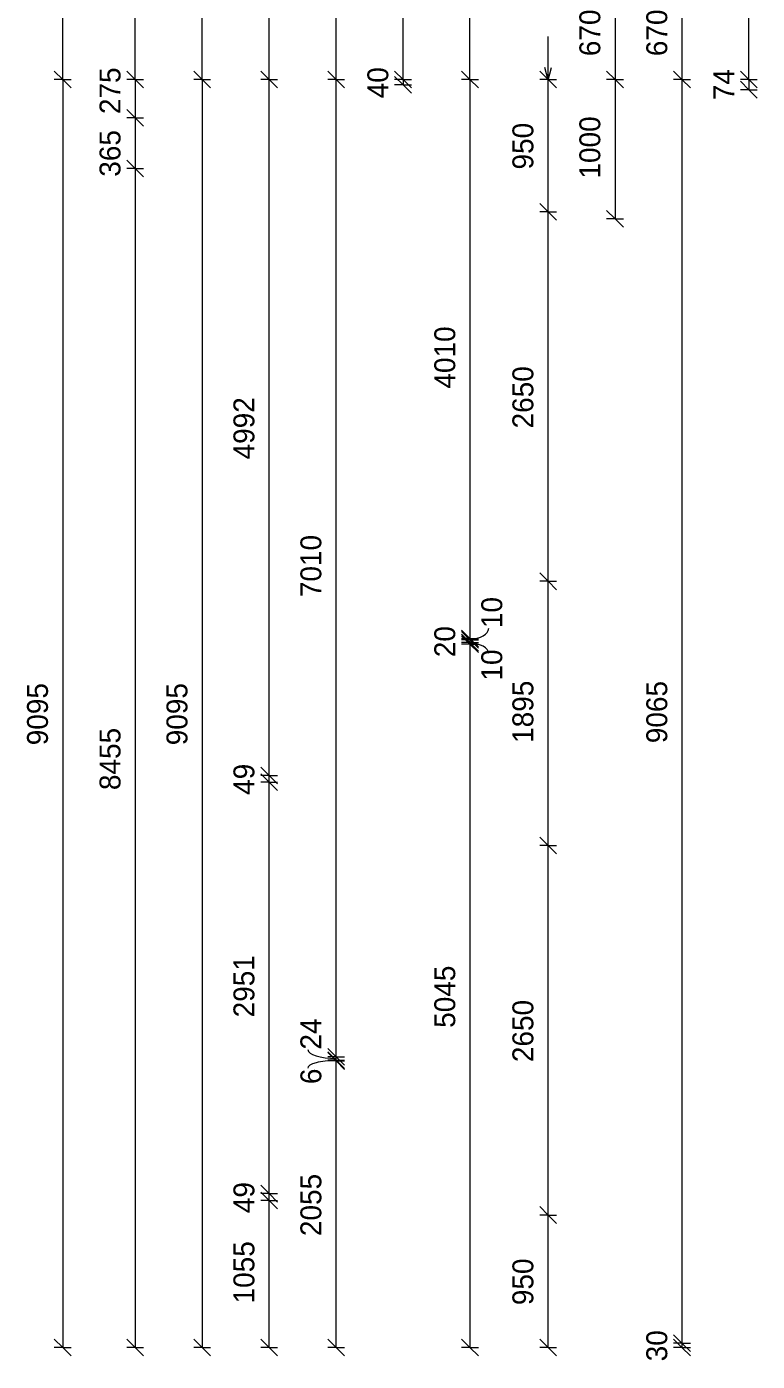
# Model space of a CAD drawing. Header units: millimetres. Extents: x -13510 to 6621, y -2503 to 13671.
# Drawn here: x -13510 to -8272, y -1494 to 8078 of the extents above; entities that cross this region are included whole.
import ezdxf

# ---------------------------------------------------------------- set-up
doc = ezdxf.new("R2010")
doc.units = ezdxf.units.MM
for name, color, linetype, lineweight in [('A-ANNO-DIMS', 211, 'Continuous', 9), ('A-ANNO-DIMS-60', 211, 'Continuous', 9), ('A-DETL-MBND', 5, 'Continuous', 18), ('A-DETL-THIN', 151, 'Continuous', 18), ('G-ANNO-TEXT', 231, 'Continuous', 9)]:
    doc.layers.add(name, color=color, linetype=linetype, lineweight=lineweight)
doc.styles.add('Nirmala UI Semilight', font='NirmalaS.ttf', dxfattribs={"height": 150})
doc.dimstyles.new('Arrow_Filled_-_2_5_NI_UI', dxfattribs={"dimscale": 304.8, "dimtxt": 157.104592, "dimasz": 0.393701, "dimexe": 0.19685, "dimexo": 0.0625, "dimgap": 0.19685, "dimtad": 1, "dimdec": 4, "dimzin": 0, "dimdsep": 46, "dimtxsty": 'Nirmala UI Semilight', "dimblk1": 'OBLIQUE', "dimblk2": 'OBLIQUE', "dimsah": 1, "dimcen": 0.09, "dimazin": 0, "dimtfac": 1, "dimtdec": 4, "dimtix": 1, "dimtmove": 0, "dimatfit": 3, "dimfxl": 0.19685, "dimfxlon": 1, "dimtvp": 1, "dimtolj": 1, "dimtzin": 0, "dimarcsym": 2})
doc.dimstyles.new('Arrow_Filled_-_2_5_NI_UI_1', dxfattribs={"dimscale": 304.8, "dimtxt": 157.104592, "dimasz": 0.393701, "dimexe": 0.19685, "dimexo": 0.0625, "dimgap": 0.19685, "dimtad": 1, "dimdec": 4, "dimzin": 0, "dimdsep": 46, "dimtxsty": 'Nirmala UI Semilight', "dimblk1": 'OBLIQUE', "dimblk2": 'OBLIQUE', "dimsah": 1, "dimcen": 0.09, "dimazin": 0, "dimtfac": 1, "dimtdec": 4, "dimtix": 1, "dimtmove": 2, "dimatfit": 3, "dimfxl": 0.19685, "dimfxlon": 1, "dimtvp": 1, "dimtolj": 1, "dimtzin": 0, "dimarcsym": 2})
doc.dimstyles.new('Arrow_Filled_-_2_5_NI_UI_2', dxfattribs={"dimscale": 304.8, "dimtxt": 157.104592, "dimasz": 0.393701, "dimexe": 0.19685, "dimexo": 0.0625, "dimgap": 0.19685, "dimtad": 1, "dimdec": 4, "dimzin": 0, "dimdsep": 46, "dimtxsty": 'Nirmala UI Semilight', "dimblk1": 'OBLIQUE', "dimblk2": 'OBLIQUE', "dimsah": 1, "dimcen": 0.09, "dimazin": 0, "dimtfac": 1, "dimtdec": 4, "dimtix": 1, "dimtmove": 1, "dimatfit": 3, "dimfxl": 0.19685, "dimfxlon": 1, "dimtvp": 1, "dimtolj": 1, "dimtzin": 0, "dimarcsym": 2})

# ---------------------------------------------------------------- blocks, each defined once
blk = doc.blocks.new('DIMBLOCK3-Elevation Front')
at = {"layer": 'A-ANNO-DIMS-60'}
for p, q in [((-9772.1, -445), (-9832.1, -385)), ((-9772.1, -445), (-9832.1, -445)), ((-9772.1, -1395), (-9772.1, -445)), ((-9772.1, -445), (-9712.1, -505)), ((-9772.1, -445), (-9712.1, -445)), ((-9772.1, -1395), (-9832.1, -1335)), ((-9772.1, -1395), (-9832.1, -1395)), ((-9772.1, -1395), (-9712.1, -1455)), ((-9772.1, -1395), (-9712.1, -1395))]:
    blk.add_line(p, q, dxfattribs=at)
at = {"layer": 'A-ANNO-DIMS-60', "color": 0, "insert": (-10027.8, -1091.4), "char_height": 150, "width": 411.328, "attachment_point": 1, "rotation": 90, "line_spacing_factor": 1.142579, "style": 'Nirmala UI Semilight'}
blk.add_mtext('950', dxfattribs=at)
blk = doc.blocks.new('_Oblique')
at = {"color": 0, "linetype": 'ByBlock', "lineweight": -2}
blk.add_line((-0.5, -0.5), (0.5, 0.5), dxfattribs=at)
blk = doc.blocks.new('DIMBLOCK4-Elevation Front')
at = {"layer": 'A-ANNO-DIMS-60'}
for p, q in [((-9772.1, 2205), (-9832.1, 2265)), ((-9772.1, 2205), (-9832.1, 2205)), ((-9772.1, -445), (-9772.1, 2205)), ((-9772.1, 2205), (-9712.1, 2145)), ((-9772.1, 2205), (-9712.1, 2205)), ((-9772.1, -445), (-9832.1, -385)), ((-9772.1, -445), (-9832.1, -445)), ((-9772.1, -445), (-9712.1, -505)), ((-9772.1, -445), (-9712.1, -445))]:
    blk.add_line(p, q, dxfattribs=at)
at = {"layer": 'A-ANNO-DIMS-60', "color": 0, "insert": (-10027.8, 651.5), "char_height": 150, "width": 548.438, "attachment_point": 1, "rotation": 90, "line_spacing_factor": 1.142579, "style": 'Nirmala UI Semilight'}
blk.add_mtext('2650', dxfattribs=at)
blk = doc.blocks.new('DIMBLOCK5-Elevation Front')
at = {"layer": 'A-ANNO-DIMS-60'}
for p, q in [((-9772.1, 4100), (-9832.1, 4160)), ((-9772.1, 4100), (-9832.1, 4100)), ((-9772.1, 2205), (-9772.1, 4100)), ((-9772.1, 4100), (-9712.1, 4040)), ((-9772.1, 4100), (-9712.1, 4100)), ((-9772.1, 2205), (-9832.1, 2265)), ((-9772.1, 2205), (-9832.1, 2205)), ((-9772.1, 2205), (-9712.1, 2145)), ((-9772.1, 2205), (-9712.1, 2205))]:
    blk.add_line(p, q, dxfattribs=at)
at = {"layer": 'A-ANNO-DIMS-60', "color": 0, "insert": (-10027.8, 2941.1), "char_height": 150, "width": 507.305, "attachment_point": 1, "rotation": 90, "line_spacing_factor": 1.142579, "style": 'Nirmala UI Semilight'}
blk.add_mtext('1895', dxfattribs=at)
blk = doc.blocks.new('DIMBLOCK6-Elevation Front')
at = {"layer": 'A-ANNO-DIMS-60'}
for p, q in [((-9772.1, 6750), (-9832.1, 6810)), ((-9772.1, 6750), (-9832.1, 6750)), ((-9772.1, 4100), (-9772.1, 6750)), ((-9772.1, 6750), (-9712.1, 6690)), ((-9772.1, 6750), (-9712.1, 6750)), ((-9772.1, 4100), (-9832.1, 4160)), ((-9772.1, 4100), (-9832.1, 4100)), ((-9772.1, 4100), (-9712.1, 4040)), ((-9772.1, 4100), (-9712.1, 4100))]:
    blk.add_line(p, q, dxfattribs=at)
at = {"layer": 'A-ANNO-DIMS-60', "color": 0, "insert": (-10027.8, 5196.5), "char_height": 150, "width": 548.438, "attachment_point": 1, "rotation": 90, "line_spacing_factor": 1.142579, "style": 'Nirmala UI Semilight'}
blk.add_mtext('2650', dxfattribs=at)
blk = doc.blocks.new('DIMBLOCK7-Elevation Front')
at = {"layer": 'A-ANNO-DIMS-60'}
for p, q in [((-9772.1, 7700), (-9832.1, 7760)), ((-9772.1, 7700), (-9832.1, 7700)), ((-9772.1, 6750), (-9772.1, 7700)), ((-9772.1, 7700), (-9712.1, 7640)), ((-9772.1, 7700), (-9712.1, 7700)), ((-9772.1, 6750), (-9832.1, 6810)), ((-9772.1, 6750), (-9832.1, 6750)), ((-9772.1, 6750), (-9712.1, 6690)), ((-9772.1, 6750), (-9712.1, 6750))]:
    blk.add_line(p, q, dxfattribs=at)
at = {"layer": 'A-ANNO-DIMS-60', "color": 0, "insert": (-10027.8, 7053.6), "char_height": 150, "width": 411.328, "attachment_point": 1, "rotation": 90, "line_spacing_factor": 1.142579, "style": 'Nirmala UI Semilight'}
blk.add_mtext('950', dxfattribs=at)
blk = doc.blocks.new('DIMBLOCK12-Elevation Front')
at = {"layer": 'A-ANNO-DIMS-60'}
for p, q in [((-13252.1, 7700), (-13312.1, 7760)), ((-13252.1, 7700), (-13312.1, 7700)), ((-13252.1, 7700), (-13252.1, -1395)), ((-13252.1, 7700), (-13192.1, 7640)), ((-13252.1, 7700), (-13192.1, 7700)), ((-13252.1, -1395), (-13312.1, -1335)), ((-13252.1, -1395), (-13312.1, -1395)), ((-13252.1, -1395), (-13192.1, -1455)), ((-13252.1, -1395), (-13192.1, -1395))]:
    blk.add_line(p, q, dxfattribs=at)
at = {"layer": 'A-ANNO-DIMS-60', "color": 0, "insert": (-13507.8, 2924), "char_height": 150, "width": 548.438, "attachment_point": 1, "rotation": 90, "line_spacing_factor": 1.142579, "style": 'Nirmala UI Semilight'}
blk.add_mtext('9095', dxfattribs=at)
blk = doc.blocks.new('DIMBLOCK13-Elevation Front')
at = {"layer": 'A-ANNO-DIMS-60'}
for p, q in [((-12252.1, 7700), (-12312.1, 7760)), ((-12252.1, 7700), (-12312.1, 7700)), ((-12252.1, 7700), (-12252.1, -1395)), ((-12252.1, 7700), (-12192.1, 7640)), ((-12252.1, 7700), (-12192.1, 7700)), ((-12252.1, -1395), (-12312.1, -1335)), ((-12252.1, -1395), (-12312.1, -1395)), ((-12252.1, -1395), (-12192.1, -1455)), ((-12252.1, -1395), (-12192.1, -1395))]:
    blk.add_line(p, q, dxfattribs=at)
at = {"layer": 'A-ANNO-DIMS-60', "color": 0, "insert": (-12507.8, 2924), "char_height": 150, "width": 548.438, "attachment_point": 1, "rotation": 90, "line_spacing_factor": 1.142579, "style": 'Nirmala UI Semilight'}
blk.add_mtext('9095', dxfattribs=at)
blk = doc.blocks.new('DIMBLOCK14-Elevation Front')
at = {"layer": 'A-ANNO-DIMS-60'}
for p, q in [((-10812.1, 7700), (-10872.1, 7760)), ((-10812.1, 7660), (-10872.1, 7720)), ((-10812.1, 7700), (-10872.1, 7700)), ((-10812.1, 7660), (-10872.1, 7660)), ((-10812.1, 7700), (-10812.1, 7660)), ((-10812.1, 7700), (-10752.1, 7640)), ((-10812.1, 7700), (-10752.1, 7700)), ((-10812.1, 7660), (-10752.1, 7600)), ((-10812.1, 7660), (-10752.1, 7660))]:
    blk.add_line(p, q, dxfattribs=at)
at = {"layer": 'A-ANNO-DIMS-60', "color": 0, "insert": (-11067.8, 7564.3), "char_height": 150, "width": 277.647, "attachment_point": 1, "rotation": 90, "line_spacing_factor": 1.142579, "style": 'Nirmala UI Semilight'}
blk.add_mtext('40', dxfattribs=at)
blk = doc.blocks.new('DIMBLOCK21-Elevation Front')
at = {"layer": 'A-ANNO-DIMS-60'}
for p, q in [((-8332.1, 7700), (-8392.1, 7760)), ((-8332.1, 7700), (-8392.1, 7700)), ((-8332.1, 7626), (-8392.1, 7686)), ((-8332.1, 7700), (-8332.1, 7626)), ((-8332.1, 7700), (-8272.1, 7640)), ((-8332.1, 7700), (-8272.1, 7700)), ((-8332.1, 7626), (-8392.1, 7626)), ((-8332.1, 7626), (-8272.1, 7566)), ((-8332.1, 7626), (-8272.1, 7626))]:
    blk.add_line(p, q, dxfattribs=at)
at = {"layer": 'A-ANNO-DIMS-60', "color": 0, "insert": (-8587.8, 7550.2), "char_height": 150, "width": 270.791, "attachment_point": 1, "rotation": 90, "line_spacing_factor": 1.142579, "style": 'Nirmala UI Semilight'}
blk.add_mtext('74', dxfattribs=at)
blk = doc.blocks.new('DIMBLOCK74-Elevation Front')
at = {"layer": 'A-ANNO-DIMS-60'}
for p, q in [((-10332.1, 7700), (-10392.1, 7760)), ((-10332.1, 7700), (-10392.1, 7700)), ((-10332.1, 7700), (-10332.1, 3690)), ((-10332.1, 7700), (-10272.1, 7640)), ((-10332.1, 7700), (-10272.1, 7700)), ((-10332.1, 3690), (-10392.1, 3750)), ((-10332.1, 3690), (-10392.1, 3690)), ((-10332.1, 3690), (-10272.1, 3630)), ((-10332.1, 3690), (-10272.1, 3690))]:
    blk.add_line(p, q, dxfattribs=at)
at = {"layer": 'A-ANNO-DIMS-60', "color": 0, "insert": (-10587.8, 5482.2), "char_height": 150, "width": 510.733, "attachment_point": 1, "rotation": 90, "line_spacing_factor": 1.142579, "style": 'Nirmala UI Semilight'}
blk.add_mtext('4010', dxfattribs=at)
blk = doc.blocks.new('DIMBLOCK75-Elevation Front')
at = {"layer": 'A-ANNO-DIMS-60'}
for p, q in [((-10332.1, 3690), (-10392.1, 3750)), ((-10332.1, 3680), (-10392.1, 3740)), ((-10332.1, 3690), (-10392.1, 3690)), ((-10332.1, 3680), (-10392.1, 3680)), ((-10332.1, 3690), (-10332.1, 3680)), ((-10332.1, 3690), (-10272.1, 3630)), ((-10332.1, 3690), (-10272.1, 3690)), ((-10332.1, 3680), (-10272.1, 3620)), ((-10332.1, 3680), (-10272.1, 3680))]:
    blk.add_line(p, q, dxfattribs=at)
blk.add_ellipse((-10332.1, 3764.3), major_axis=(134.1, 0), ratio=0.591221, start_param=4.712389, end_param=6.283185, dxfattribs=at)
at = {"layer": 'A-ANNO-DIMS-60', "color": 0, "insert": (-10250.9, 3764.3), "char_height": 150, "width": 233.086, "attachment_point": 1, "rotation": 90, "line_spacing_factor": 1.142579, "style": 'Nirmala UI Semilight'}
blk.add_mtext('10', dxfattribs=at)
blk = doc.blocks.new('DIMBLOCK76-Elevation Front')
at = {"layer": 'A-ANNO-DIMS-60'}
for p, q in [((-10332.1, 3680), (-10392.1, 3740)), ((-10332.1, 3660), (-10392.1, 3720)), ((-10332.1, 3680), (-10392.1, 3680)), ((-10332.1, 3660), (-10392.1, 3660)), ((-10332.1, 3680), (-10332.1, 3660)), ((-10332.1, 3680), (-10272.1, 3620)), ((-10332.1, 3680), (-10272.1, 3680)), ((-10332.1, 3660), (-10272.1, 3600)), ((-10332.1, 3660), (-10272.1, 3660))]:
    blk.add_line(p, q, dxfattribs=at)
at = {"layer": 'A-ANNO-DIMS-60', "color": 0, "insert": (-10587.8, 3555.7), "char_height": 150, "width": 274.219, "attachment_point": 1, "rotation": 90, "line_spacing_factor": 1.142579, "style": 'Nirmala UI Semilight'}
blk.add_mtext('20', dxfattribs=at)
blk = doc.blocks.new('DIMBLOCK77-Elevation Front')
at = {"layer": 'A-ANNO-DIMS-60'}
for p, q in [((-10332.1, 3660), (-10392.1, 3720)), ((-10332.1, 3650), (-10392.1, 3710)), ((-10332.1, 3660), (-10392.1, 3660)), ((-10332.1, 3650), (-10392.1, 3650)), ((-10332.1, 3660), (-10332.1, 3650)), ((-10332.1, 3660), (-10272.1, 3600)), ((-10332.1, 3660), (-10272.1, 3660)), ((-10332.1, 3650), (-10272.1, 3590)), ((-10332.1, 3650), (-10272.1, 3650))]:
    blk.add_line(p, q, dxfattribs=at)
blk.add_ellipse((-10332.1, 3582.4), major_axis=(134.1, 0), ratio=0.541109, start_param=0, end_param=1.570796, dxfattribs=at)
at = {"layer": 'A-ANNO-DIMS-60', "color": 0, "insert": (-10250.9, 3388.2), "char_height": 150, "width": 233.086, "attachment_point": 1, "rotation": 90, "line_spacing_factor": 1.142579, "style": 'Nirmala UI Semilight'}
blk.add_mtext('10', dxfattribs=at)
blk = doc.blocks.new('DIMBLOCK78-Elevation Front')
at = {"layer": 'A-ANNO-DIMS-60'}
for p, q in [((-10332.1, 3650), (-10392.1, 3710)), ((-10332.1, 3650), (-10392.1, 3650)), ((-10332.1, 3650), (-10332.1, -1395)), ((-10332.1, 3650), (-10272.1, 3590)), ((-10332.1, 3650), (-10272.1, 3650)), ((-10332.1, -1395), (-10392.1, -1335)), ((-10332.1, -1395), (-10392.1, -1395)), ((-10332.1, -1395), (-10272.1, -1455)), ((-10332.1, -1395), (-10272.1, -1395))]:
    blk.add_line(p, q, dxfattribs=at)
at = {"layer": 'A-ANNO-DIMS-60', "color": 0, "insert": (-10587.8, 897.6), "char_height": 150, "width": 551.866, "attachment_point": 1, "rotation": 90, "line_spacing_factor": 1.142579, "style": 'Nirmala UI Semilight'}
blk.add_mtext('5045', dxfattribs=at)
blk = doc.blocks.new('DIMBLOCK83-Elevation Front')
at = {"layer": 'A-ANNO-DIMS-60'}
for p, q in [((-8812.1, 8370), (-8872.1, 8430)), ((-8812.1, 8370), (-8872.1, 8370)), ((-8812.1, 8370), (-8812.1, 7700)), ((-8812.1, 8370), (-8752.1, 8310)), ((-8812.1, 8370), (-8752.1, 8370)), ((-8812.1, 7700), (-8872.1, 7760)), ((-8812.1, 7700), (-8872.1, 7700)), ((-8812.1, 7700), (-8752.1, 7640)), ((-8812.1, 7700), (-8752.1, 7700))]:
    blk.add_line(p, q, dxfattribs=at)
at = {"layer": 'A-ANNO-DIMS-60', "color": 0, "insert": (-9067.8, 7866.5), "char_height": 150, "width": 404.473, "attachment_point": 1, "rotation": 90, "line_spacing_factor": 1.142579, "style": 'Nirmala UI Semilight'}
blk.add_mtext('670', dxfattribs=at)
blk = doc.blocks.new('DIMBLOCK84-Elevation Front')
at = {"layer": 'A-ANNO-DIMS-60'}
for p, q in [((-8812.1, 7700), (-8872.1, 7760)), ((-8812.1, 7700), (-8872.1, 7700)), ((-8812.1, 7700), (-8812.1, -1365)), ((-8812.1, 7700), (-8752.1, 7640)), ((-8812.1, 7700), (-8752.1, 7700)), ((-8812.1, -1365), (-8872.1, -1305)), ((-8812.1, -1365), (-8872.1, -1365)), ((-8812.1, -1365), (-8752.1, -1425)), ((-8812.1, -1365), (-8752.1, -1365))]:
    blk.add_line(p, q, dxfattribs=at)
at = {"layer": 'A-ANNO-DIMS-60', "color": 0, "insert": (-9067.8, 2939), "char_height": 150, "width": 548.438, "attachment_point": 1, "rotation": 90, "line_spacing_factor": 1.142579, "style": 'Nirmala UI Semilight'}
blk.add_mtext('9065', dxfattribs=at)
blk = doc.blocks.new('DIMBLOCK85-Elevation Front')
at = {"layer": 'A-ANNO-DIMS-60'}
for p, q in [((-8812.1, -1365), (-8872.1, -1305)), ((-8812.1, -1395), (-8872.1, -1335)), ((-8812.1, -1365), (-8872.1, -1365)), ((-8812.1, -1395), (-8872.1, -1395)), ((-8812.1, -1365), (-8812.1, -1395)), ((-8812.1, -1365), (-8752.1, -1425)), ((-8812.1, -1365), (-8752.1, -1365)), ((-8812.1, -1395), (-8752.1, -1455)), ((-8812.1, -1395), (-8752.1, -1395))]:
    blk.add_line(p, q, dxfattribs=at)
at = {"layer": 'A-ANNO-DIMS-60', "color": 0, "insert": (-9067.8, -1494.3), "char_height": 150, "width": 274.219, "attachment_point": 1, "rotation": 90, "line_spacing_factor": 1.142579, "style": 'Nirmala UI Semilight'}
blk.add_mtext('30', dxfattribs=at)
blk = doc.blocks.new('DIMBLOCK86-Elevation Front')
at = {"layer": 'A-ANNO-DIMS-60'}
for p, q in [((-9292.1, 8370), (-9352.1, 8430)), ((-9292.1, 8370), (-9352.1, 8370)), ((-9292.1, 8370), (-9292.1, 7700)), ((-9292.1, 8370), (-9232.1, 8310)), ((-9292.1, 8370), (-9232.1, 8370)), ((-9292.1, 7700), (-9352.1, 7760)), ((-9292.1, 7700), (-9352.1, 7700)), ((-9292.1, 7700), (-9232.1, 7640)), ((-9292.1, 7700), (-9232.1, 7700))]:
    blk.add_line(p, q, dxfattribs=at)
at = {"layer": 'A-ANNO-DIMS-60', "color": 0, "insert": (-9547.8, 7866.5), "char_height": 150, "width": 404.473, "attachment_point": 1, "rotation": 90, "line_spacing_factor": 1.142579, "style": 'Nirmala UI Semilight'}
blk.add_mtext('670', dxfattribs=at)
blk = doc.blocks.new('DIMBLOCK87-Elevation Front')
at = {"layer": 'A-ANNO-DIMS-60'}
for p, q in [((-9292.1, 7700), (-9352.1, 7760)), ((-9292.1, 7700), (-9352.1, 7700)), ((-9292.1, 7700), (-9292.1, 6700)), ((-9292.1, 7700), (-9232.1, 7640)), ((-9292.1, 7700), (-9232.1, 7700)), ((-9292.1, 6700), (-9352.1, 6760)), ((-9292.1, 6700), (-9352.1, 6700)), ((-9292.1, 6700), (-9232.1, 6640)), ((-9292.1, 6700), (-9232.1, 6700))]:
    blk.add_line(p, q, dxfattribs=at)
at = {"layer": 'A-ANNO-DIMS-60', "color": 0, "insert": (-9547.8, 6988.6), "char_height": 150, "width": 507.305, "attachment_point": 1, "rotation": 90, "line_spacing_factor": 1.142579, "style": 'Nirmala UI Semilight'}
blk.add_mtext('1000', dxfattribs=at)
blk = doc.blocks.new('DIMBLOCK88-Elevation Front')
at = {"layer": 'A-ANNO-DIMS-60'}
for p, q in [((-12732.1, 7700), (-12792.1, 7760)), ((-12732.1, 7700), (-12792.1, 7700)), ((-12732.1, 7700), (-12732.1, 7425)), ((-12732.1, 7700), (-12672.1, 7640)), ((-12732.1, 7700), (-12672.1, 7700)), ((-12732.1, 7425), (-12792.1, 7485)), ((-12732.1, 7425), (-12792.1, 7425)), ((-12732.1, 7425), (-12672.1, 7365)), ((-12732.1, 7425), (-12672.1, 7425))]:
    blk.add_line(p, q, dxfattribs=at)
at = {"layer": 'A-ANNO-DIMS-60', "color": 0, "insert": (-12987.8, 7450.9), "char_height": 150, "width": 404.473, "attachment_point": 1, "rotation": 90, "line_spacing_factor": 1.142579, "style": 'Nirmala UI Semilight'}
blk.add_mtext('275', dxfattribs=at)
blk = doc.blocks.new('DIMBLOCK89-Elevation Front')
at = {"layer": 'A-ANNO-DIMS-60'}
for p, q in [((-12732.1, 7425), (-12792.1, 7485)), ((-12732.1, 7425), (-12792.1, 7425)), ((-12732.1, 7425), (-12732.1, 7060)), ((-12732.1, 7425), (-12672.1, 7365)), ((-12732.1, 7425), (-12672.1, 7425)), ((-12732.1, 7060), (-12792.1, 7120)), ((-12732.1, 7060), (-12792.1, 7060)), ((-12732.1, 7060), (-12672.1, 7000)), ((-12732.1, 7060), (-12672.1, 7060))]:
    blk.add_line(p, q, dxfattribs=at)
at = {"layer": 'A-ANNO-DIMS-60', "color": 0, "insert": (-12987.8, 7001.7), "char_height": 150, "width": 411.328, "attachment_point": 1, "rotation": 90, "line_spacing_factor": 1.142579, "style": 'Nirmala UI Semilight'}
blk.add_mtext('365', dxfattribs=at)
blk = doc.blocks.new('DIMBLOCK90-Elevation Front')
at = {"layer": 'A-ANNO-DIMS-60'}
for p, q in [((-12732.1, 7060), (-12792.1, 7120)), ((-12732.1, 7060), (-12792.1, 7060)), ((-12732.1, 7060), (-12732.1, -1395)), ((-12732.1, 7060), (-12672.1, 7000)), ((-12732.1, 7060), (-12672.1, 7060)), ((-12732.1, -1395), (-12792.1, -1335)), ((-12732.1, -1395), (-12792.1, -1395)), ((-12732.1, -1395), (-12672.1, -1455)), ((-12732.1, -1395), (-12672.1, -1395))]:
    blk.add_line(p, q, dxfattribs=at)
at = {"layer": 'A-ANNO-DIMS-60', "color": 0, "insert": (-12987.8, 2602.6), "char_height": 150, "width": 551.866, "attachment_point": 1, "rotation": 90, "line_spacing_factor": 1.142579, "style": 'Nirmala UI Semilight'}
blk.add_mtext('8455', dxfattribs=at)
blk = doc.blocks.new('DIMBLOCK91-Elevation Front')
at = {"layer": 'A-ANNO-DIMS-60'}
for p, q in [((-11772.1, -340.4), (-11832.1, -280.4)), ((-11772.1, -340.4), (-11832.1, -340.4)), ((-11772.1, -1395), (-11772.1, -340.4)), ((-11772.1, -340.4), (-11712.1, -400.4)), ((-11772.1, -340.4), (-11712.1, -340.4)), ((-11772.1, -1395), (-11832.1, -1335)), ((-11772.1, -1395), (-11832.1, -1395)), ((-11772.1, -1395), (-11712.1, -1455)), ((-11772.1, -1395), (-11712.1, -1395))]:
    blk.add_line(p, q, dxfattribs=at)
at = {"layer": 'A-ANNO-DIMS-60', "color": 0, "insert": (-12027.8, -1079.1), "char_height": 150, "width": 507.305, "attachment_point": 1, "rotation": 90, "line_spacing_factor": 1.142579, "style": 'Nirmala UI Semilight'}
blk.add_mtext('1055', dxfattribs=at)
blk = doc.blocks.new('DIMBLOCK92-Elevation Front')
at = {"layer": 'A-ANNO-DIMS-60'}
for p, q in [((-11772.1, -291.8), (-11832.1, -231.8)), ((-11772.1, -340.4), (-11832.1, -280.4)), ((-11772.1, -291.8), (-11832.1, -291.8)), ((-11772.1, -340.4), (-11832.1, -340.4)), ((-11772.1, -340.4), (-11772.1, -291.8)), ((-11772.1, -291.8), (-11712.1, -351.8)), ((-11772.1, -291.8), (-11712.1, -291.8)), ((-11772.1, -340.4), (-11712.1, -400.4)), ((-11772.1, -340.4), (-11712.1, -340.4))]:
    blk.add_line(p, q, dxfattribs=at)
at = {"layer": 'A-ANNO-DIMS-60', "color": 0, "insert": (-12027.8, -431.8), "char_height": 150, "width": 277.647, "attachment_point": 1, "rotation": 90, "line_spacing_factor": 1.142579, "style": 'Nirmala UI Semilight'}
blk.add_mtext('49', dxfattribs=at)
blk = doc.blocks.new('DIMBLOCK93-Elevation Front')
at = {"layer": 'A-ANNO-DIMS-60'}
for p, q in [((-11772.1, 2659.6), (-11832.1, 2719.6)), ((-11772.1, 2659.6), (-11832.1, 2659.6)), ((-11772.1, -291.8), (-11772.1, 2659.6)), ((-11772.1, 2659.6), (-11712.1, 2599.6)), ((-11772.1, 2659.6), (-11712.1, 2659.6)), ((-11772.1, -291.8), (-11832.1, -231.8)), ((-11772.1, -291.8), (-11832.1, -291.8)), ((-11772.1, -291.8), (-11712.1, -351.8)), ((-11772.1, -291.8), (-11712.1, -291.8))]:
    blk.add_line(p, q, dxfattribs=at)
at = {"layer": 'A-ANNO-DIMS-60', "color": 0, "insert": (-12027.8, 972.5), "char_height": 150, "width": 507.305, "attachment_point": 1, "rotation": 90, "line_spacing_factor": 1.142579, "style": 'Nirmala UI Semilight'}
blk.add_mtext('2951', dxfattribs=at)
blk = doc.blocks.new('DIMBLOCK94-Elevation Front')
at = {"layer": 'A-ANNO-DIMS-60'}
for p, q in [((-11772.1, 2708.1), (-11832.1, 2768.1)), ((-11772.1, 2659.6), (-11832.1, 2719.6)), ((-11772.1, 2708.1), (-11832.1, 2708.1)), ((-11772.1, 2659.6), (-11772.1, 2708.1)), ((-11772.1, 2708.1), (-11712.1, 2648.1)), ((-11772.1, 2708.1), (-11712.1, 2708.1)), ((-11772.1, 2659.6), (-11832.1, 2659.6)), ((-11772.1, 2659.6), (-11712.1, 2599.6)), ((-11772.1, 2659.6), (-11712.1, 2659.6))]:
    blk.add_line(p, q, dxfattribs=at)
at = {"layer": 'A-ANNO-DIMS-60', "color": 0, "insert": (-12027.8, 2568.2), "char_height": 150, "width": 277.647, "attachment_point": 1, "rotation": 90, "line_spacing_factor": 1.142579, "style": 'Nirmala UI Semilight'}
blk.add_mtext('49', dxfattribs=at)
blk = doc.blocks.new('DIMBLOCK95-Elevation Front')
at = {"layer": 'A-ANNO-DIMS-60'}
for p, q in [((-11772.1, 7700), (-11832.1, 7760)), ((-11772.1, 7700), (-11832.1, 7700)), ((-11772.1, 2708.1), (-11772.1, 7700)), ((-11772.1, 7700), (-11712.1, 7640)), ((-11772.1, 7700), (-11712.1, 7700)), ((-11772.1, 2708.1), (-11832.1, 2768.1)), ((-11772.1, 2708.1), (-11832.1, 2708.1)), ((-11772.1, 2708.1), (-11712.1, 2648.1)), ((-11772.1, 2708.1), (-11712.1, 2708.1))]:
    blk.add_line(p, q, dxfattribs=at)
at = {"layer": 'A-ANNO-DIMS-60', "color": 0, "insert": (-12027.8, 4974.1), "char_height": 150, "width": 551.866, "attachment_point": 1, "rotation": 90, "line_spacing_factor": 1.142579, "style": 'Nirmala UI Semilight'}
blk.add_mtext('4992', dxfattribs=at)
blk = doc.blocks.new('DIMBLOCK96-Elevation Front')
at = {"layer": 'A-ANNO-DIMS-60'}
for p, q in [((-11292.1, 659.6), (-11352.1, 719.6)), ((-11292.1, 659.6), (-11352.1, 659.6)), ((-11292.1, -1395), (-11292.1, 659.6)), ((-11292.1, 659.6), (-11232.1, 599.6)), ((-11292.1, 659.6), (-11232.1, 659.6)), ((-11292.1, -1395), (-11352.1, -1335)), ((-11292.1, -1395), (-11352.1, -1395)), ((-11292.1, -1395), (-11232.1, -1455)), ((-11292.1, -1395), (-11232.1, -1395))]:
    blk.add_line(p, q, dxfattribs=at)
at = {"layer": 'A-ANNO-DIMS-60', "color": 0, "insert": (-11547.8, -596.2), "char_height": 150, "width": 548.438, "attachment_point": 1, "rotation": 90, "line_spacing_factor": 1.142579, "style": 'Nirmala UI Semilight'}
blk.add_mtext('2055', dxfattribs=at)
blk = doc.blocks.new('DIMBLOCK97-Elevation Front')
at = {"layer": 'A-ANNO-DIMS-60'}
for p, q in [((-11292.1, 665.7), (-11352.1, 725.7)), ((-11292.1, 659.6), (-11352.1, 719.6)), ((-11292.1, 665.7), (-11352.1, 665.7)), ((-11292.1, 659.6), (-11352.1, 659.6)), ((-11292.1, 659.6), (-11292.1, 665.7)), ((-11292.1, 665.7), (-11232.1, 605.7)), ((-11292.1, 665.7), (-11232.1, 665.7)), ((-11292.1, 659.6), (-11232.1, 599.6)), ((-11292.1, 659.6), (-11232.1, 659.6))]:
    blk.add_line(p, q, dxfattribs=at)
blk.add_ellipse((-11292.1, 608), major_axis=(202.8, 0), ratio=0.269211, start_param=1.570796, end_param=3.141593, dxfattribs=at)
at = {"layer": 'A-ANNO-DIMS-60', "color": 0, "insert": (-11547.8, 493.8), "char_height": 150, "width": 137.109, "attachment_point": 1, "rotation": 90, "line_spacing_factor": 1.142579, "style": 'Nirmala UI Semilight'}
blk.add_mtext('6', dxfattribs=at)
blk = doc.blocks.new('DIMBLOCK98-Elevation Front')
at = {"layer": 'A-ANNO-DIMS-60'}
for p, q in [((-11292.1, 690.1), (-11352.1, 750.1)), ((-11292.1, 665.7), (-11352.1, 725.7)), ((-11292.1, 690.1), (-11352.1, 690.1)), ((-11292.1, 665.7), (-11292.1, 690.1)), ((-11292.1, 690.1), (-11232.1, 630.1)), ((-11292.1, 690.1), (-11232.1, 690.1)), ((-11292.1, 665.7), (-11352.1, 665.7)), ((-11292.1, 665.7), (-11232.1, 605.7)), ((-11292.1, 665.7), (-11232.1, 665.7))]:
    blk.add_line(p, q, dxfattribs=at)
blk.add_ellipse((-11292.1, 741.4), major_axis=(202.8, 0), ratio=0.313053, start_param=3.141593, end_param=4.712389, dxfattribs=at)
at = {"layer": 'A-ANNO-DIMS-60', "color": 0, "insert": (-11547.8, 741.4), "char_height": 150, "width": 277.647, "attachment_point": 1, "rotation": 90, "line_spacing_factor": 1.142579, "style": 'Nirmala UI Semilight'}
blk.add_mtext('24', dxfattribs=at)
blk = doc.blocks.new('DIMBLOCK99-Elevation Front')
at = {"layer": 'A-ANNO-DIMS-60'}
for p, q in [((-11292.1, 7700), (-11352.1, 7760)), ((-11292.1, 7700), (-11352.1, 7700)), ((-11292.1, 690.1), (-11292.1, 7700)), ((-11292.1, 7700), (-11232.1, 7640)), ((-11292.1, 7700), (-11232.1, 7700)), ((-11292.1, 690.1), (-11352.1, 750.1)), ((-11292.1, 690.1), (-11352.1, 690.1)), ((-11292.1, 690.1), (-11232.1, 630.1)), ((-11292.1, 690.1), (-11232.1, 690.1))]:
    blk.add_line(p, q, dxfattribs=at)
at = {"layer": 'A-ANNO-DIMS-60', "color": 0, "insert": (-11547.8, 3986.5), "char_height": 150, "width": 500.45, "attachment_point": 1, "rotation": 90, "line_spacing_factor": 1.142579, "style": 'Nirmala UI Semilight'}
blk.add_mtext('7010', dxfattribs=at)

msp = doc.modelspace()

# ---------------------------------------------------------------- linework, layer by layer
at = {"layer": 'A-DETL-MBND'}
for p, q in [((-12732.12541, 7700), (-12732.12541, 13415.36187)), ((-11772.12541, 7700), (-11772.12541, 12455.36187)), ((-11292.12541, 7700), (-11292.12541, 11975.36187))]:
    msp.add_line(p, q, dxfattribs=at)
at = {"layer": 'A-DETL-THIN'}
for p, q in [((-13252.12541, 7695), (-13252.12541, 13415.36187)), ((-12252.12541, 7695), (-12252.12541, 12935.36187)), ((-10812.12541, 7695), (-10812.12541, 11495.36187)), ((-10332.12541, 7695), (-10332.12541, 11045.36187)), ((-8332.12541, 7695), (-8332.12541, 9535.36187))]:
    msp.add_line(p, q, dxfattribs=at)
at = {"layer": 'G-ANNO-TEXT', "color": 7}
for q in [(-9771.83244, 8007.43335), (-9795.94787, 7784.50832), (-9747.71701, 7784.50832)]:
    msp.add_line((-9771.83244, 7694.50832), q, dxfattribs=at)

# ---------------------------------------------------------------- dimensions: what is measured, and where the dimension line sits
at = {"layer": 'A-ANNO-DIMS'}
for base, p1, p2, override, picture, middle in [((-9292.12541, 7700), (-9232.12541, 8370), (-9232.12541, 7700), {"dimpost": '<>', "dimfxl": 670}, 'DIMBLOCK86-Elevation Front', (-9429.68817, 8035)), ((-8812.12541, 7700), (-8752.12541, 8370), (-8752.12541, 7700), {"dimpost": '<>', "dimfxl": 670}, 'DIMBLOCK83-Elevation Front', (-8949.68817, 8035)), ((-13252.12541, -1395), (-13192.12541, 7700), (-13192.12541, -1395), {"dimpost": '<>', "dimfxl": 9095}, 'DIMBLOCK12-Elevation Front', (-13389.68817, 3152.5)), ((-12252.12541, -1395), (-12192.12541, 7700), (-12192.12541, -1395), {"dimpost": '<>', "dimfxl": 9095}, 'DIMBLOCK13-Elevation Front', (-12389.68817, 3152.5)), ((-11772.12541, 7700), (-11712.12541, 2708.12044), (-11712.12541, 7700), {"dimpost": '<>', "dimfxl": 4991.879559}, 'DIMBLOCK95-Elevation Front', (-11909.68817, 5204.06022)), ((-11292.1254122978, 7700), (-11232.1254122978, 690.0594506691), (-11232.1254122978, 7700), {"dimpost": '<>', "dimfxl": 7009.940549}, 'DIMBLOCK99-Elevation Front', (-11430.0542827631, 4195.0297253346)), ((-10812.12541, 7660), (-10752.12541, 7700), (-10752.12541, 7660), {"dimpost": '<>', "dimfxl": 40}, 'DIMBLOCK14-Elevation Front', (-10949.63587, 7680)), ((-10332.12541, 3690), (-10272.12541, 7700), (-10272.12541, 3690), {"dimpost": '<>', "dimfxl": 4010}, 'DIMBLOCK74-Elevation Front', (-10470.05428, 5695)), ((-9772.12541, 7700), (-9712.12541, 6750), (-9712.12541, 7700), {"dimpost": '<>', "dimfxl": 950}, 'DIMBLOCK7-Elevation Front', (-9909.68817, 7225)), ((-9292.12541, 6700), (-9232.12541, 7700), (-9232.12541, 6700), {"dimpost": '<>', "dimfxl": 1000}, 'DIMBLOCK87-Elevation Front', (-9430.05428, 7200)), ((-8812.12541, -1365), (-8752.12541, 7700), (-8752.12541, -1365), {"dimpost": '<>', "dimfxl": 9065}, 'DIMBLOCK84-Elevation Front', (-8949.68817, 3167.5)), ((-8332.12541, 7626), (-8272.12541, 7700), (-8272.12541, 7626), {"dimpost": '<>', "dimfxl": 74}, 'DIMBLOCK21-Elevation Front', (-8467.12541, 7663)), ((-12732.12541, -1395), (-12672.12541, 7060), (-12672.12541, -1395), {"dimpost": '<>', "dimfxl": 8455}, 'DIMBLOCK90-Elevation Front', (-12869.63587, 2832.5)), ((-9772.12541, 6750), (-9712.12541, 4100), (-9712.12541, 6750), {"dimpost": '<>', "dimfxl": 2650}, 'DIMBLOCK6-Elevation Front', (-9909.68817, 5425)), ((-9772.12541, 4100), (-9712.12541, 2205), (-9712.12541, 4100), {"dimpost": '<>', "dimfxl": 1895}, 'DIMBLOCK5-Elevation Front', (-9910.10658, 3152.5)), ((-10332.12541, 3660), (-10272.12541, 3680), (-10272.12541, 3660), {"dimpost": '<>', "dimfxl": 20}, 'DIMBLOCK76-Elevation Front', (-10469.63587, 3670)), ((-10332.12541, -1395), (-10272.12541, 3650), (-10272.12541, -1395), {"dimpost": '<>', "dimfxl": 5045}, 'DIMBLOCK78-Elevation Front', (-10469.63587, 1127.5)), ((-11772.12541, 2708.12044), (-11712.12541, 2659.59764), (-11712.12541, 2708.12044), {"dimpost": '<>', "dimfxl": 48.522802}, 'DIMBLOCK94-Elevation Front', (-11909.68817, 2683.85904)), ((-11772.12541, 2659.59764), (-11712.12541, -291.82995), (-11712.12541, 2659.59764), {"dimpost": '<>', "dimfxl": 2951.427588}, 'DIMBLOCK93-Elevation Front', (-11910.10658, 1183.88384)), ((-9772.12541, 2205), (-9712.12541, -445), (-9712.12541, 2205), {"dimpost": '<>', "dimfxl": 2650}, 'DIMBLOCK4-Elevation Front', (-9909.68817, 880)), ((-11292.12541, 659.59764), (-11232.12541, -1395), (-11232.12541, 659.59764), {"dimpost": '<>', "dimfxl": 2054.597639}, 'DIMBLOCK96-Elevation Front', (-11429.63587, -367.70118)), ((-11772.12541, -291.82995), (-11712.12541, -340.35275), (-11712.12541, -291.82995), {"dimpost": '<>', "dimfxl": 48.522802}, 'DIMBLOCK92-Elevation Front', (-11909.68817, -316.09135)), ((-11772.125412, -340.352752), (-11712.125412, -1395), (-11712.125412, -340.352752), {"dimpost": '<>', "dimfxl": 1054.647248}, 'DIMBLOCK91-Elevation Front', (-11910.054283, -867.676376)), ((-9772.12541, -445), (-9712.12541, -1395), (-9712.12541, -445), {"dimpost": '<>', "dimfxl": 950}, 'DIMBLOCK3-Elevation Front', (-9909.68817, -920)), ((-8812.12541, -1395), (-8752.12541, -1365), (-8752.12541, -1395), {"dimpost": '<>', "dimfxl": 30}, 'DIMBLOCK85-Elevation Front', (-8949.68817, -1380))]:
    dim = msp.add_linear_dim(base=base, p1=p1, p2=p2, angle=90, dimstyle='Arrow_Filled_-_2_5_NI_UI', override=override, dxfattribs=at)
    dim.commit()
    dim.dimension.update_dxf_attribs({"geometry": picture, "text_midpoint": middle})
for base, p1, p2, dimstyle, override, picture, middle in [((-12732.12541, 7425), (-12672.12541, 7700), (-12672.12541, 7425), 'Arrow_Filled_-_2_5_NI_UI_1', {"dimpost": '<>', "dimfxl": 275}, 'DIMBLOCK88-Elevation Front', (-12887.82857, 7653.1191)), ((-12732.12541, 7060), (-12672.12541, 7425), (-12672.12541, 7060), 'Arrow_Filled_-_2_5_NI_UI_1', {"dimpost": '<>', "dimfxl": 365}, 'DIMBLOCK89-Elevation Front', (-12887.82857, 7207.34266)), ((-10332.12541, 3680), (-10272.12541, 3690), (-10272.12541, 3680), 'Arrow_Filled_-_2_5_NI_UI_2', {"dimpost": '<>', "dimfxl": 10}, 'DIMBLOCK75-Elevation Front', (-10150.88261, 3880.83969)), ((-10332.12541, 3650), (-10272.12541, 3660), (-10272.12541, 3650), 'Arrow_Filled_-_2_5_NI_UI_2', {"dimpost": '<>', "dimfxl": 10}, 'DIMBLOCK77-Elevation Front', (-10150.88261, 3504.72915)), ((-11292.1254123, 690.0594507), (-11232.1254123, 665.6900013), (-11232.1254123, 690.0594507), 'Arrow_Filled_-_2_5_NI_UI_2', {"dimpost": '<>', "dimfxl": 24.369449}, 'DIMBLOCK98-Elevation Front', (-11447.8285663, 880.1921274)), ((-11292.12541, 665.69), (-11232.12541, 659.59764), (-11232.12541, 665.69), 'Arrow_Filled_-_2_5_NI_UI_2', {"dimpost": '<>', "dimfxl": 6.092362}, 'DIMBLOCK97-Elevation Front', (-11447.82857, 562.33858))]:
    dim = msp.add_linear_dim(base=base, p1=p1, p2=p2, angle=90, dimstyle=dimstyle, override=override, dxfattribs=at)
    dim.commit()
    dim.dimension.update_dxf_attribs({"geometry": picture, "text_midpoint": middle, "dimtype": 160, "text_rotation": 90})

doc.saveas('drawing.dxf')
